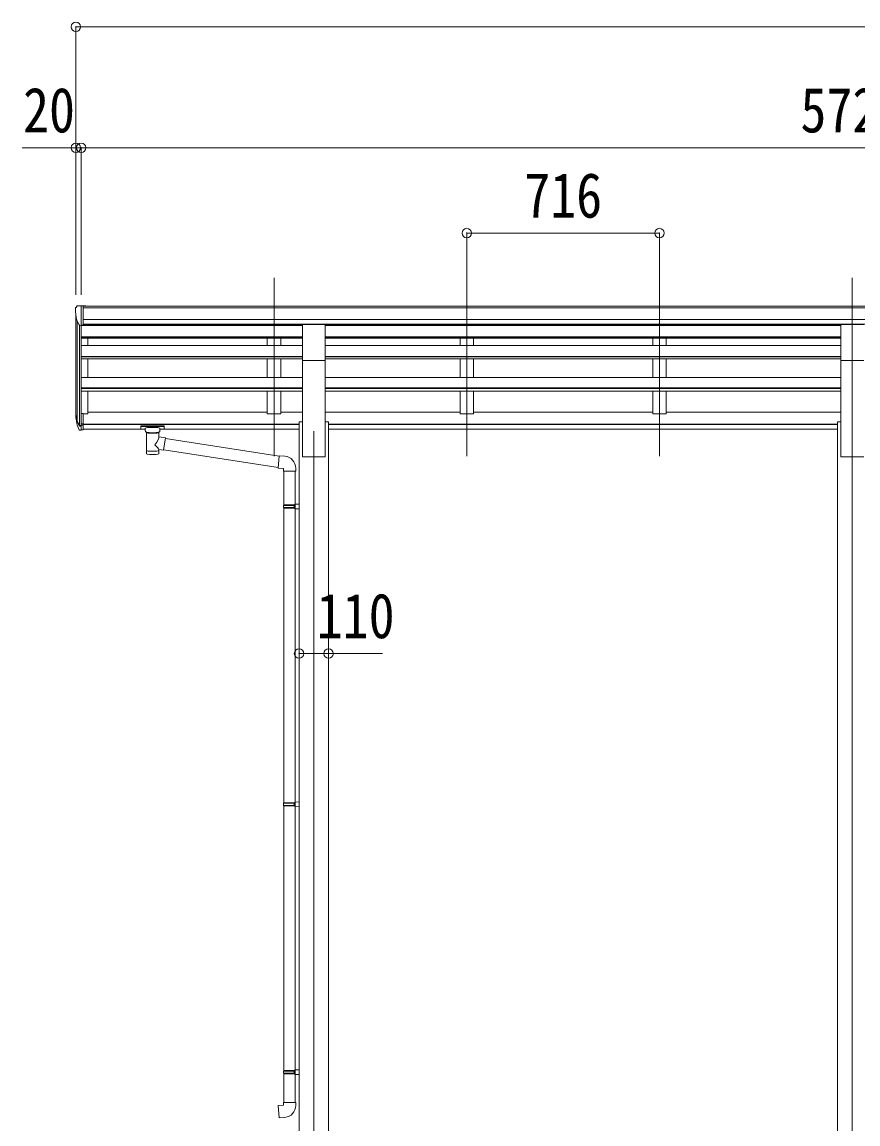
# Model space of a CAD drawing. Units: millimetres at full size, sheet at 1:35. Extents: x -9783 to 9892, y -6828 to 6752.
# Drawn here: x -3181 to -76, y -3790 to 303 of the extents above; entities that cross this region are included whole.
import ezdxf
from ezdxf.enums import TextEntityAlignment as Align

# ---------------------------------------------------------------- set-up
doc = ezdxf.new("R2010")
doc.units = ezdxf.units.MM
doc.header["$LTSCALE"] = 35
doc.header["$PDMODE"] = 32
doc.header["$PDSIZE"] = 35
for name, color, linetype, lineweight in [('0-1_本体', 4, 'Continuous', 9), ('0-2_部品', 7, 'Continuous', 9), ('0-8_PARTS2', 2, 'Continuous', 9), ('0-A_寸法', 6, 'Continuous', 9)]:
    doc.layers.add(name, color=color, linetype=linetype, lineweight=lineweight)
doc.styles.add('ＭＳ ゴシック', font='')
doc.styles.get('ＭＳ ゴシック').set_extended_font_data('MS Gothic')

msp = doc.modelspace()

# ---------------------------------------------------------------- linework, layer by layer
at = {"layer": '0-1_本体'}
for p, q in [((-2954.77, -753.15), (2760.24, -753.15)), ((-2954.77, -758.5), (2760.24, -758.5)), ((-2981.26, -1153.56), (-2981.27, -789.31)), ((-2976.98, -808.11), (-2976.98, -1177.82)), ((-2954.77, -802.02), (2760.24, -802.03)), ((-2967.27, -823.47), (-2967.27, -1195.82)), ((-2961.27, -823.94), (-2961.27, -1151.39)), ((-2961.27, -824.58), (-2139.77, -824.58)), ((-2954.77, -819.69), (2760.24, -819.69)), ((-2139.77, -822.07), (-2954.77, -822.07)), ((-2270.27, -822.07), (-2270.27, -824.58)), ((-2220.27, -822.07), (-2220.27, -824.58)), ((-2054.77, -822.07), (-139.77, -822.07)), ((-2054.77, -824.58), (-139.77, -824.58)), ((-1554.27, -822.07), (-1554.27, -824.58)), ((-1504.27, -822.07), (-1504.27, -824.58)), ((-838.27, -822.07), (-838.27, -824.58)), ((-788.27, -822.07), (-788.27, -824.58)), ((-2961.27, -866.61), (-2139.77, -866.61)), ((-2961.27, -868.31), (-2139.77, -868.31)), ((-2961.27, -871.9), (-2139.77, -871.9)), ((-2961.27, -899), (-2139.77, -899)), ((-2936.27, -899), (-2936.27, -871.9)), ((-2270.27, -871.9), (-2270.27, -899)), ((-2220.27, -871.9), (-2220.27, -899)), ((-2054.77, -866.61), (-139.77, -866.61)), ((-2054.77, -868.31), (-139.77, -868.31)), ((-2054.77, -871.9), (-139.77, -871.9)), ((-2054.77, -899), (-139.77, -899)), ((-1554.27, -871.9), (-1554.27, -899)), ((-1504.27, -871.9), (-1504.27, -899)), ((-838.27, -871.9), (-838.27, -899)), ((-788.27, -871.9), (-788.27, -899)), ((-2961.27, -939.62), (-2139.77, -939.62)), ((-2961.27, -941.31), (-2139.77, -941.31)), ((-2054.77, -939.62), (-139.77, -939.62)), ((-2054.77, -941.31), (-139.77, -941.31)), ((-2961.27, -948.1), (-2139.77, -948.1)), ((-2936.26, -1017.48), (-2936.26, -948.1)), ((-2270.27, -948.1), (-2270.27, -1017.48)), ((-2220.27, -948.1), (-2220.27, -1017.48)), ((-2139.77, -1312.82), (-2139.77, -954.82)), ((-2054.77, -948.1), (-139.77, -948.1)), ((-2054.77, -1312.82), (-2054.77, -954.82)), ((-1554.27, -948.1), (-1554.27, -1017.48)), ((-1504.27, -948.1), (-1504.27, -1017.48)), ((-838.27, -948.1), (-838.27, -1017.48)), ((-788.27, -948.1), (-788.27, -1017.48)), ((-139.77, -1312.82), (-139.77, -954.82)), ((-2961.27, -1017.48), (-2139.77, -1017.48)), ((-2054.77, -1017.48), (-139.77, -1017.48)), ((-2961.27, -1056.62), (-2139.77, -1056.62)), ((-2961.27, -1058.29), (-2139.77, -1058.29)), ((-2054.77, -1056.62), (-139.77, -1056.62)), ((-2054.77, -1058.29), (-139.77, -1058.29)), ((-2961.27, -1067.93), (-2139.77, -1067.93)), ((-2936.26, -1152.22), (-2936.26, -1067.93)), ((-2270.27, -1067.93), (-2270.27, -1152.22)), ((-2054.77, -1067.93), (-139.77, -1067.93)), ((-1554.27, -1067.93), (-1554.27, -1152.22)), ((-838.27, -1067.93), (-838.27, -1152.22)), ((-2954.77, -1152.22), (-2936.26, -1152.22)), ((-2936.27, -1147), (-2270.27, -1147)), ((-2220.27, -1147), (-2139.77, -1147)), ((-2152.27, -1182.82), (-2139.77, -1182.82)), ((-2152.27, -1182.82), (-2152.27, -4362.82)), ((-2054.77, -1147), (-1554.27, -1147)), ((-2054.77, -1182.82), (-2042.27, -1182.82)), ((-2042.27, -1182.82), (-2042.27, -4362.82)), ((-1504.27, -1147), (-838.27, -1147)), ((-788.27, -1147), (-139.77, -1147)), ((-152.27, -1182.82), (-139.77, -1182.82)), ((-152.27, -1182.82), (-152.27, -4362.82)), ((-2954.77, -1191.3), (-2152.27, -1191.3)), ((-2954.77, -1192.68), (-2152.27, -1192.68)), ((-2954.77, -1209.86), (-2723.27, -1209.86)), ((-2669.27, -1209.86), (-2152.27, -1209.86)), ((-2042.27, -1191.3), (-152.27, -1191.3)), ((-2042.27, -1192.68), (-152.27, -1192.68)), ((-2042.27, -1209.86), (-152.27, -1209.86)), ((-2139.77, -1312.82), (-2054.77, -1312.82)), ((-139.77, -1312.82), (-54.77, -1312.82))]:
    msp.add_line(p, q, dxfattribs=at)
for points in [[(-2220.27, -1067.93), (-2220.27, -1152.22), (-2270.27, -1152.22)], [(-1504.27, -1067.93), (-1504.27, -1152.22), (-1554.27, -1152.22)], [(-788.27, -1067.93), (-788.27, -1152.22), (-838.27, -1152.22)]]:
    msp.add_lwpolyline(points, dxfattribs=at)
at = {"layer": '0-2_部品'}
for p, q in [((-2983.27, -760.33), (-2983.27, -760.96)), ((-2976.36, -751.53), (-2980.42, -757.33)), ((-2973.27, -750.96), (-2975.6, -751.1)), ((-2973.27, -750.96), (-2954.77, -750.96)), ((-2961.27, -823.94), (-2961.27, -750.96)), ((-2954.77, -750.96), (-2944.77, -751.05)), ((-2954.77, -822.94), (-2954.77, -750.96)), ((-2944.77, -753.15), (-2944.77, -751.05)), ((-2968.89, -822.13), (-2978.16, -806.06)), ((-2961.27, -823.94), (-2966.47, -823.62)), ((-2954.77, -822.94), (-2961.27, -822.94)), ((-2139.77, -820.83), (-2054.77, -820.83)), ((-2139.77, -954.98), (-2139.77, -820.83)), ((-2054.77, -954.98), (-2054.77, -820.83)), ((-139.77, -820.83), (-54.77, -820.83)), ((-139.77, -954.98), (-139.77, -820.83)), ((-2139.77, -954.98), (-2054.77, -954.98)), ((-139.77, -954.98), (-54.77, -954.98)), ((-2978.87, -1177.43), (-2968.71, -1196.6)), ((-2967.7, -1195.35), (-2977.45, -1176.93)), ((-2961.27, -1151.39), (-2961.27, -1213.27)), ((-2954.77, -1151.39), (-2961.27, -1151.39)), ((-2954.77, -1151.39), (-2954.77, -1212.45)), ((-2976.29, -1194.28), (-2968.71, -1211.77)), ((-2961.27, -1196.1), (-2966.4, -1196.1)), ((-2961.27, -1198.1), (-2966.11, -1198.1)), ((-2961.27, -1213.27), (-2966.11, -1213.27)), ((-2954.77, -1189.7), (-2961.27, -1189.7)), ((-2954.77, -1195.1), (-2961.27, -1195.1)), ((-2954.77, -1212.45), (-2961.27, -1212.45)), ((-2739.77, -1198.16), (-2739.77, -1208.92)), ((-2739.77, -1198.35), (-2739.77, -1199.9)), ((-2737.77, -1197.5), (-2654.77, -1197.5)), ((-2737.77, -1199.68), (-2654.77, -1199.68)), ((-2737.77, -1209.59), (-2723.27, -1209.59)), ((-2723.27, -1216.39), (-2723.27, -1206.12)), ((-2719.17, -1220.89), (-2719.18, -1301.19)), ((-2673.37, -1238.47), (-2673.37, -1220.88)), ((-2669.27, -1216.39), (-2669.27, -1206.12)), ((-2669.27, -1209.59), (-2654.77, -1209.59)), ((-2652.77, -1198.16), (-2652.77, -1208.92)), ((-2648.14, -1242.37), (-2673.37, -1238.46)), ((-2648.14, -1242.37), (-2655.16, -1287.63)), ((-2226.33, -1310.05), (-2648.48, -1244.56)), ((-2673.35, -1301.19), (-2673.37, -1284.56)), ((-2673.37, -1284.81), (-2655.16, -1287.63)), ((-2230, -1351.99), (-2654.92, -1286.06)), ((-2205.34, -1310.17), (-2226.18, -1308.35)), ((-2210.27, -1365.92), (-2164.27, -1365.92)), ((-2208.27, -1365.92), (-2208.27, -1490.74)), ((-2166.27, -1365.92), (-2166.27, -1488.18)), ((-2164.27, -1365.92), (-2164.27, -1355)), ((-2210.27, -1492.74), (-2209.27, -1490.74)), ((-2210.27, -1492.74), (-2166.27, -1492.74)), ((-2210.27, -1492.74), (-2210.27, -1500.74)), ((-2210.27, -1500.74), (-2166.27, -1500.74)), ((-2210.27, -1500.74), (-2209.27, -1502.74)), ((-2209.27, -1490.74), (-2166.27, -1490.74)), ((-2209.27, -1502.74), (-2166.27, -1502.74)), ((-2208.27, -1502.74), (-2208.27, -2596.93)), ((-2170.74, -1492.74), (-2171.17, -1490.74)), ((-2168.27, -1488.24), (-2152.27, -1487.77)), ((-2168.27, -1490.24), (-2168.27, -1488.24)), ((-2168.27, -1490.24), (-2166.27, -1490.24)), ((-2168.27, -1505.24), (-2168.27, -1503.24)), ((-2168.27, -1505.24), (-2152.27, -1505.71)), ((-2166.27, -1505.3), (-2166.27, -2594.37)), ((-2152.27, -1487.77), (-2152.27, -1505.71)), ((-2210.27, -2598.93), (-2209.27, -2596.93)), ((-2210.27, -2598.93), (-2166.27, -2598.93)), ((-2210.27, -2598.93), (-2210.27, -2606.93)), ((-2210.27, -2606.93), (-2166.27, -2606.93)), ((-2210.27, -2606.93), (-2209.27, -2608.93)), ((-2209.27, -2596.93), (-2166.27, -2596.93)), ((-2209.27, -2608.93), (-2166.27, -2608.93)), ((-2208.27, -2608.93), (-2208.27, -3592.09)), ((-2170.74, -2598.93), (-2171.17, -2596.93)), ((-2168.27, -2594.43), (-2152.27, -2593.96)), ((-2168.27, -2596.43), (-2168.27, -2594.43)), ((-2168.27, -2596.43), (-2166.27, -2596.43)), ((-2168.27, -2611.43), (-2168.27, -2609.43)), ((-2168.27, -2611.43), (-2152.27, -2611.9)), ((-2166.27, -2611.49), (-2166.27, -3589.53)), ((-2152.27, -2593.96), (-2152.27, -2611.9)), ((-2210.27, -3594.09), (-2209.27, -3592.09)), ((-2210.27, -3594.09), (-2166.27, -3594.09)), ((-2210.27, -3594.09), (-2210.27, -3602.09)), ((-2209.27, -3592.09), (-2166.27, -3592.09)), ((-2170.74, -3594.09), (-2171.17, -3592.09)), ((-2168.27, -3589.59), (-2152.27, -3589.12)), ((-2168.27, -3591.59), (-2168.27, -3589.59)), ((-2168.27, -3591.59), (-2166.27, -3591.59)), ((-2152.27, -3589.12), (-2152.27, -3607.06)), ((-2210.27, -3602.09), (-2166.27, -3602.09)), ((-2210.27, -3602.09), (-2209.27, -3604.09)), ((-2209.27, -3604.09), (-2166.27, -3604.09)), ((-2208.27, -3604.09), (-2208.27, -3710.23)), ((-2168.27, -3606.59), (-2168.27, -3604.59)), ((-2168.27, -3606.59), (-2152.27, -3607.06)), ((-2166.27, -3606.65), (-2166.27, -3710.23)), ((-2210.27, -3710.23), (-2164.27, -3710.23)), ((-2210.27, -3720.23), (-2210.27, -3710.23)), ((-2164.27, -3710.23), (-2164.27, -3721.14))]:
    msp.add_line(p, q, dxfattribs=at)
for points in [[(-2739.77, -1198.16), (-2739.73, -1197.97), (-2739.64, -1197.83), (-2739.55, -1197.74), (-2739.45, -1197.68), (-2739.32, -1197.63), (-2739.03, -1197.57), (-2738.54, -1197.52), (-2738, -1197.5), (-2737.77, -1197.5)], [(-2739.77, -1208.92), (-2739.73, -1209.12), (-2739.64, -1209.25), (-2739.55, -1209.35), (-2739.45, -1209.41), (-2739.32, -1209.45), (-2739.03, -1209.52), (-2738.54, -1209.56), (-2738, -1209.58), (-2737.77, -1209.59)], [(-2723.23, -1216.34), (-2723.25, -1216.69), (-2723, -1217.65), (-2722.48, -1218.53), (-2721.68, -1219.37), (-2720.57, -1220.17), (-2719.17, -1220.89)], [(-2673.37, -1220.88), (-2673.13, -1220.79), (-2671.78, -1220.05), (-2670.66, -1219.21), (-2669.91, -1218.34), (-2669.45, -1217.44), (-2669.27, -1216.56)], [(-2654.77, -1197.5), (-2654.41, -1197.5), (-2653.88, -1197.53), (-2653.43, -1197.58), (-2653.13, -1197.66), (-2652.96, -1197.76), (-2652.84, -1197.89), (-2652.77, -1198.07), (-2652.77, -1198.16)], [(-2654.77, -1209.59), (-2654.41, -1209.58), (-2653.88, -1209.56), (-2653.43, -1209.51), (-2653.13, -1209.43), (-2652.96, -1209.33), (-2652.84, -1209.19), (-2652.77, -1209.01), (-2652.77, -1208.92)], [(-2226.18, -1308.35), (-2230.19, -1354.18), (-2210.27, -1355.92), (-2210.27, -1365.92)], [(-2170.74, -1492.74), (-2170.74, -1500.74), (-2171.17, -1502.74)], [(-2168.27, -1503.24), (-2166.27, -1503.24), (-2166.27, -1490.24)], [(-2170.74, -2598.93), (-2170.74, -2606.93), (-2171.17, -2608.93)], [(-2168.27, -2609.43), (-2166.27, -2609.43), (-2166.27, -2596.43)], [(-2170.74, -3594.09), (-2170.74, -3602.09), (-2171.17, -3604.09)], [(-2168.27, -3604.59), (-2166.27, -3604.59), (-2166.27, -3591.59)], [(-2205.34, -3765.97), (-2226.18, -3767.79), (-2230.19, -3721.97), (-2210.27, -3720.23)]]:
    msp.add_lwpolyline(points, dxfattribs=at)
for centre, radius, start, end in [((-2980.27, -760.33), 3, 93, 180), ((-2781.27, -760.96), 202, 180, 192.90261), ((-2975.54, -752.1), 1, 93.5, 145), ((-2966.29, -820.63), 3, 210, 266.5), ((-2892.6, -1155.26), 89.07, 174.49576, 194.41188), ((-2893.32, -1150.98), 88.05, 177.22392, 197.21071), ((-2848.05, -1158.2), 133.22, 183.27987, 195.71302), ((-2966.11, -1195.1), 3, 210, 270), ((-2966.11, -1210.27), 3, 210, 270), ((-2966.4, -1194.6), 1.5, 210, 270), ((-2209.27, -1355), 45, 0, 85), ((-2209.27, -3721.14), 45, 275, 0)]:
    msp.add_arc(centre, radius, start, end, dxfattribs=at)
for centre, major_axis, ratio, start_param, end_param in [((-2737.77, -1199.9), (2, 0), 0.109601, 1.5707963, 3.1415927), ((-2696.27, -1206.12), (27, 0), 0.122176, 6.2831853, 9.424778), ((-2696.25, -1221.35), (-22.91, 0.42), 0.072511, 0.0008029, 1.5715993), ((-2696.25, -1222.97), (-22.91, 0.42), 0.072511, 0.0008029, 1.5715993), ((-2696.28, -1221.35), (22.92, 0.42), 0.07247, 4.71158, 6.2823764), ((-2696.28, -1222.97), (22.92, 0.42), 0.07247, 4.71158, 6.2823764), ((-2685.27, -1216.39), (16, 0), 0.361356, 6.2636979, 6.2831853), ((-2654.77, -1199.9), (2, 0), 0.109601, 0, 1.5707963), ((-2696.27, -1265.01), (-22.81, -26.62), 0.234429, 1.6855472, 3.1268519), ((-2693.71, -1262.36), (20.32, -22.25), 0.045535, 0.0389954, 1.3075346), ((-2696.27, -1301.19), (22.92, 0), 0.101955, 3.1415499, 6.2833984), ((-2696.27, -1288.75), (22.91, 0), 0.122865, 3.1415927, 6.2831853)]:
    msp.add_ellipse(centre, major_axis=major_axis, ratio=ratio, start_param=start_param, end_param=end_param, dxfattribs=at)
at = {"layer": '0-8_PARTS2'}
for p, q in [((-2245.27, -1310.48), (-2245.27, -647.95)), ((-1529.27, -1310.48), (-1529.27, -647.95)), ((-813.27, -1310.48), (-813.27, -647.95)), ((-97.27, -1310.48), (-97.27, -647.95)), ((-2097.27, -1216.68), (-2097.27, -4462.82)), ((-97.27, -1225.51), (-97.27, -4462.82))]:
    msp.add_line(p, q, dxfattribs=at)
at = {"layer": '0-A_寸法'}
for p, q in [((-2981.27, 285.14), (-2981.27, -164.46)), ((-2981.27, 285.14), (8514.73, 285.14)), ((-2981.27, -164.46), (-3181.27, -164.46)), ((-2981.27, -164.46), (-2981.27, -710.08)), ((-2961.27, -164.46), (-2981.27, -164.46)), ((-2961.27, -164.46), (-2961.27, -710.08)), ((-2961.27, -164.46), (2766.73, -164.46)), ((-2961.27, -164.46), (-2961.27, -710.08)), ((-1529.27, -481.08), (-1529.27, -710.08)), ((-1529.27, -481.08), (-813.27, -481.08)), ((-813.27, -481.08), (-813.27, -710.08)), ((-2152.27, -2043), (-2042.27, -2043)), ((-2042.27, -2043), (-1842.27, -2043))]:
    msp.add_line(p, q, dxfattribs=at)
for p in [(-2981.27, 285.14), (-2981.27, -164.46), (-2961.27, -164.46), (-1529.27, -481.08), (-813.27, -481.08), (-2152.27, -2043), (-2042.27, -2043)]:
    msp.add_point(p, dxfattribs=at)

# ---------------------------------------------------------------- texts
at = {"layer": '0-A_寸法', "color": 7, "style": 'ＭＳ ゴシック', "width": 0.85}
for s, p in [('20', (-3177.52, -157.46)), ('5728', (-289.77, -157.46)), ('716', (-1315.64, -474.08)), ('110', (-2086.64, -2036))]:
    msp.add_text(s, height=166.8, dxfattribs=at).set_placement(p, align=Align.BOTTOM_LEFT)

doc.saveas('drawing.dxf')
